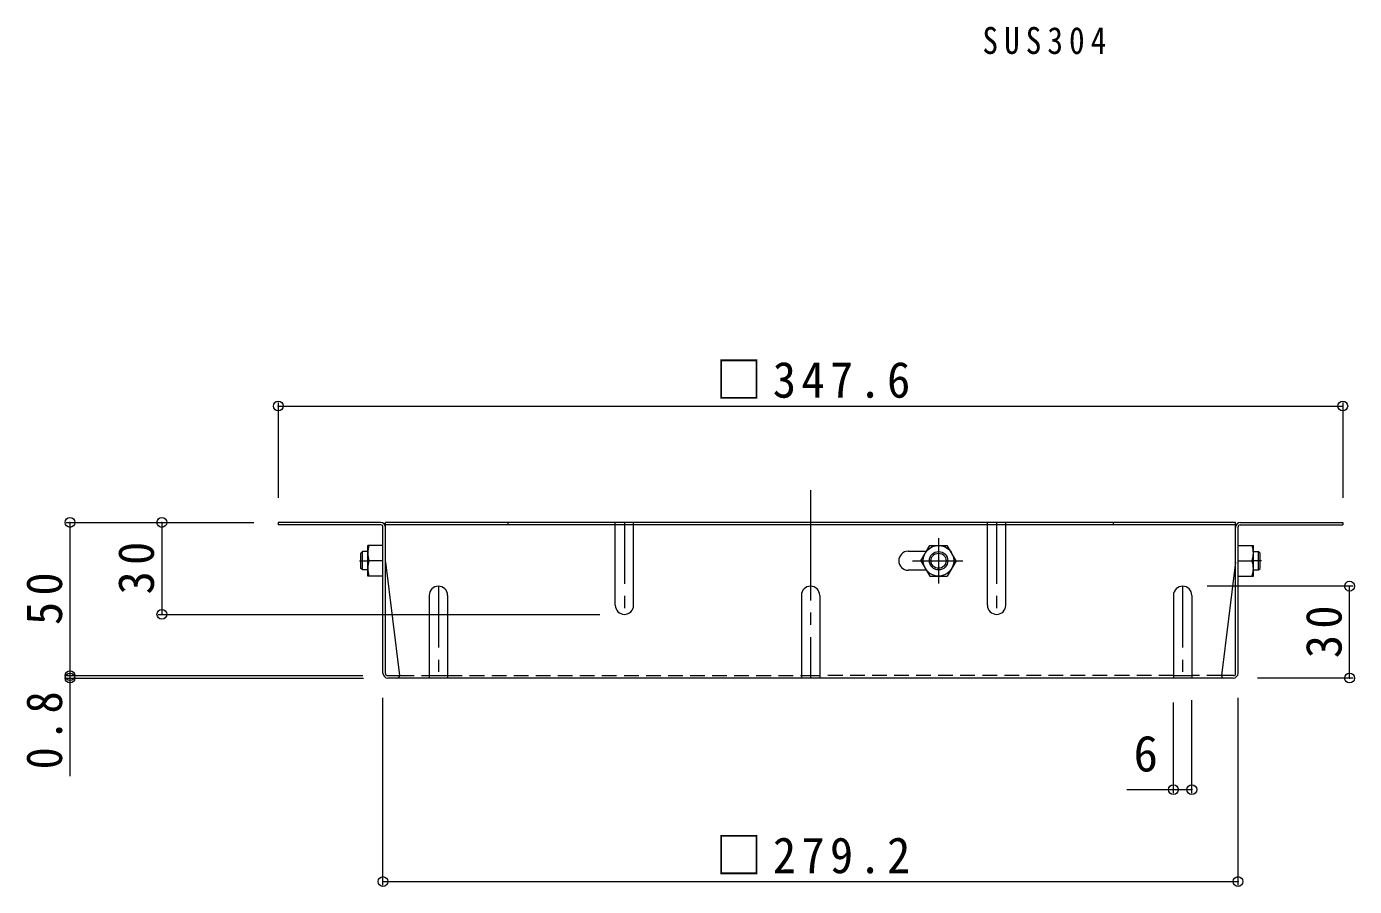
# Model space of a CAD drawing. Units: millimetres at full size, sheet at 1:4; some dimension numbers follow another scale. Extents: x -1070 to 1072, y -788 to 718.
# Drawn here: x 59.2 to 492.8, y -6.4 to 274.3 of the extents above; entities that cross this region are included whole.
import ezdxf
from ezdxf.enums import TextEntityAlignment as Align

# ---------------------------------------------------------------- set-up
doc = ezdxf.new("R2010")
doc.units = ezdxf.units.MM
doc.header["$LTSCALE"] = 4
doc.header["$PDMODE"] = 32
doc.header["$PDSIZE"] = 3.2
for name, pattern in [('CHAIN1', [8, 5, -1, 1, -1]), ('CHAIN2', [12, 9, -1, 1, -1]), ('DASHED1', [1.8, 1.2, -0.6])]:
    doc.linetypes.add(name, pattern=pattern)
for name, color, linetype, lineweight in [('4-4', 7, 'Continuous', 9), ('4-5', 7, 'Continuous', 9), ('4-7', 6, 'Continuous', 5), ('4-8', 2, 'Continuous', 9)]:
    doc.layers.add(name, color=color, linetype=linetype, lineweight=lineweight)
doc.styles.add('ＭＳ ゴシック', font='')
doc.styles.get('ＭＳ ゴシック').set_extended_font_data('MS Gothic')

msp = doc.modelspace()

# ---------------------------------------------------------------- linework, layer by layer
at = {"layer": '4-4'}
for p, q in [((141.403, 151.599), (141.403, 120.399)), ((141.403, 150.399), (489.01, 150.399)), ((489.01, 151.599), (489.01, 120.399)), ((72.203, 112.399), (133.403, 112.399)), ((73.403, 112.399), (73.403, 62.399)), ((103.403, 112.399), (103.403, 82.399)), ((492.406, 91.599), (444.706, 91.599)), ((491.206, 61.599), (491.206, 91.599)), ((102.203, 82.399), (246.456, 82.399)), ((72.203, 62.399), (169.073, 62.399)), ((72.203, 61.599), (169.206, 61.599)), ((73.403, 62.399), (73.403, 29.583)), ((492.406, 61.599), (461.206, 61.599)), ((175.606, -6.001), (175.606, 55.199)), ((433.706, 23.999), (433.706, 53.599)), ((439.706, 23.999), (439.706, 54.399)), ((454.806, -6.001), (454.806, 55.199)), ((418.466, 25.199), (439.706, 25.199)), ((175.606, -4.801), (454.806, -4.801))]:
    msp.add_line(p, q, dxfattribs=at)
for p in [(141.403, 150.399), (489.01, 150.399), (73.403, 112.399), (103.403, 112.399), (491.206, 91.599), (103.403, 82.399), (73.403, 62.399), (73.403, 61.599), (491.206, 61.599), (433.706, 25.199), (439.706, 25.199), (175.606, -4.801), (454.806, -4.801)]:
    msp.add_point(p, dxfattribs=at)
at = {"layer": '4-7', "color": 2, "linetype": 'CHAIN2', "lineweight": 9}
msp.add_line((315.206, 122.972), (315.206, 61.599), dxfattribs=at)
at = {"layer": '4-7', "color": 2, "lineweight": 9}
for p, q in [((174.806, 112.399), (141.403, 112.399)), ((141.403, 112.399), (141.403, 111.599)), ((174.94, 111.599), (141.403, 111.599)), ((175.606, 63.199), (175.606, 110.933)), ((176.406, 63.066), (176.406, 112.399)), ((454.006, 112.399), (176.406, 112.399)), ((454.006, 111.599), (176.406, 111.599)), ((216.407, 112.399), (216.407, 111.599)), ((414.005, 112.399), (414.005, 111.599)), ((454.006, 63.066), (454.006, 112.399)), ((454.806, 63.199), (454.806, 110.933)), ((455.473, 111.599), (489.01, 111.599)), ((455.606, 112.399), (489.01, 112.399)), ((489.01, 112.399), (489.01, 111.599)), ((176.406, 99.399), (181.018, 62.399)), ((454.006, 99.399), (449.394, 62.399)), ((177.073, 62.399), (181.018, 62.399)), ((453.206, 61.599), (177.206, 61.599)), ((453.34, 62.399), (449.394, 62.399))]:
    msp.add_line(p, q, dxfattribs=at)
at = {"layer": '4-7', "color": 2, "linetype": 'DASHED1', "lineweight": 9}
for p, q in [((181.018, 62.399), (190.706, 62.399)), ((196.706, 62.399), (312.206, 62.399)), ((433.706, 62.399), (318.206, 62.399)), ((449.394, 62.399), (439.706, 62.399))]:
    msp.add_line(p, q, dxfattribs=at)
at = {"layer": '4-7', "color": 2, "lineweight": 9}
for centre, radius, start, end in [((174.806, 110.799), 1.6, 0, 90), ((174.94, 110.933), 0.667, 0, 90), ((455.606, 110.799), 1.6, 90, 180), ((455.473, 110.933), 0.667, 90, 180), ((177.206, 63.199), 1.6, 180, 270), ((177.073, 63.066), 0.667, 180, 270), ((180.218, 62.399), 0.8, 270, 0), ((450.194, 62.399), 0.8, 180, 270), ((453.206, 63.199), 1.6, 270, 0), ((453.34, 63.066), 0.667, 270, 0)]:
    msp.add_arc(centre, radius, start, end, dxfattribs=at)
at = {"layer": '4-8', "linetype": 'DASHED1'}
for p, q in [((251.456, 111.199), (251.456, 112.399)), ((257.456, 111.199), (257.456, 112.399)), ((372.956, 111.199), (372.956, 112.399)), ((378.956, 111.199), (378.956, 112.399))]:
    msp.add_line(p, q, dxfattribs=at)
at = {"layer": '4-8'}
for p, q in [((251.456, 85.399), (251.456, 111.599)), ((257.456, 85.399), (257.456, 111.599)), ((372.956, 85.399), (372.956, 111.599)), ((378.956, 85.399), (378.956, 111.599)), ((170.606, 94.899), (170.606, 104.899)), ((175.606, 104.899), (170.606, 104.899)), ((351.256, 99.899), (354.143, 104.899)), ((354.143, 104.899), (359.87, 104.899)), ((362.756, 99.899), (359.87, 104.899)), ((454.806, 104.899), (459.806, 104.899)), ((459.806, 94.899), (459.806, 104.899)), ((175.606, 99.899), (171.039, 99.899)), ((347.106, 102.999), (353.046, 102.999)), ((351.256, 99.899), (354.143, 94.899)), ((362.756, 99.899), (359.87, 94.899)), ((454.806, 99.899), (459.373, 99.899)), ((353.046, 96.799), (347.106, 96.799)), ((175.606, 94.899), (170.606, 94.899)), ((354.143, 94.899), (359.87, 94.899)), ((454.806, 94.899), (459.806, 94.899)), ((190.706, 88.599), (190.706, 61.599)), ((196.706, 88.599), (196.706, 61.599)), ((312.206, 88.599), (312.206, 61.599)), ((318.206, 88.599), (318.206, 61.599)), ((433.706, 88.599), (433.706, 61.599)), ((439.706, 88.599), (439.706, 61.599)), ((190.706, 62.399), (196.706, 62.399)), ((312.206, 62.399), (318.206, 62.399)), ((433.706, 62.399), (439.706, 62.399))]:
    msp.add_line(p, q, dxfattribs=at)
at = {"layer": '4-8', "linetype": 'CHAIN1'}
for p, q in [((254.456, 112.399), (254.456, 82.399)), ((375.956, 112.399), (375.956, 82.399)), ((357.006, 107.269), (357.006, 92.509)), ((167.92, 99.899), (170.981, 99.899)), ((348.478, 99.899), (364.986, 99.899)), ((462.493, 99.899), (459.431, 99.899)), ((193.706, 91.599), (193.706, 61.199)), ((436.706, 91.599), (436.706, 61.599))]:
    msp.add_line(p, q, dxfattribs=at)
at = {"layer": '4-8', "color": 3}
for p, q in [((168.906, 102.899), (168.406, 102.399)), ((168.406, 97.399), (168.406, 102.399)), ((168.906, 96.899), (168.906, 102.899)), ((170.606, 102.899), (168.906, 102.899)), ((459.806, 102.899), (461.506, 102.899)), ((461.506, 102.899), (462.006, 102.399)), ((461.506, 96.899), (461.506, 102.899)), ((462.006, 97.399), (462.006, 102.399)), ((168.906, 96.899), (168.406, 97.399)), ((170.606, 96.899), (168.906, 96.899)), ((459.806, 96.899), (461.506, 96.899)), ((461.506, 96.899), (462.006, 97.399))]:
    msp.add_line(p, q, dxfattribs=at)
at = {"layer": '4-8'}
for radius in [5, 3, 2.458]:
    msp.add_circle((357.006, 99.899), radius, dxfattribs=at)
for centre, radius, start, end in [((178.039, 102.399), 7.433, 160.34634, 199.65367), ((452.373, 102.399), 7.433, 340.34633, 19.65366), ((178.039, 97.399), 7.433, 160.34634, 199.65367), ((347.106, 99.899), 3.1, 90, 270), ((452.373, 97.399), 7.433, 340.34633, 19.65366), ((193.706, 88.599), 3, 0, 180), ((315.206, 88.599), 3, 0, 180), ((436.706, 88.599), 3, 0, 180), ((254.456, 85.399), 3, 180, 0), ((375.956, 85.399), 3, 180, 0)]:
    msp.add_arc(centre, radius, start, end, dxfattribs=at)

# ---------------------------------------------------------------- texts
at = {"layer": '4-4', "color": 2, "style": 'ＭＳ ゴシック'}
msp.add_text('6', height=11.73, dxfattribs=at).set_placement((420.678, 27.599), align=Align.BOTTOM_LEFT)
at = {"layer": '4-4', "color": 2, "char_height": 11.73, "attachment_point": 7, "style": 'ＭＳ ゴシック'}
for s, insert in [('\\T1.23;\\W0.95;□347.6', (284.206, 152.799)), ('\\T1.23;\\W0.95;□279.2', (284.206, -2.401))]:
    msp.add_mtext(s, dxfattribs=dict(at, insert=insert))
at = {"layer": '4-4', "color": 2, "char_height": 11.73, "attachment_point": 7, "rotation": 90, "style": 'ＭＳ ゴシック'}
for s, insert in [('\\T1.27;\\W0.95;30', (101.003, 88.899)), ('\\T1.27;\\W0.95;50', (71.003, 78.899)), ('\\T1.27;\\W0.95;30', (488.806, 68.099)), ('\\T1.27;\\W0.9;0.8', (71.003, 31.83))]:
    msp.add_mtext(s, dxfattribs=dict(at, insert=insert))
at = {"layer": '4-5', "insert": (371.333, 265.165), "char_height": 8.798, "attachment_point": 7, "style": 'ＭＳ ゴシック'}
msp.add_mtext('\\T1.39;\\W0.85;SUS304', dxfattribs=at)

doc.saveas('drawing.dxf')
